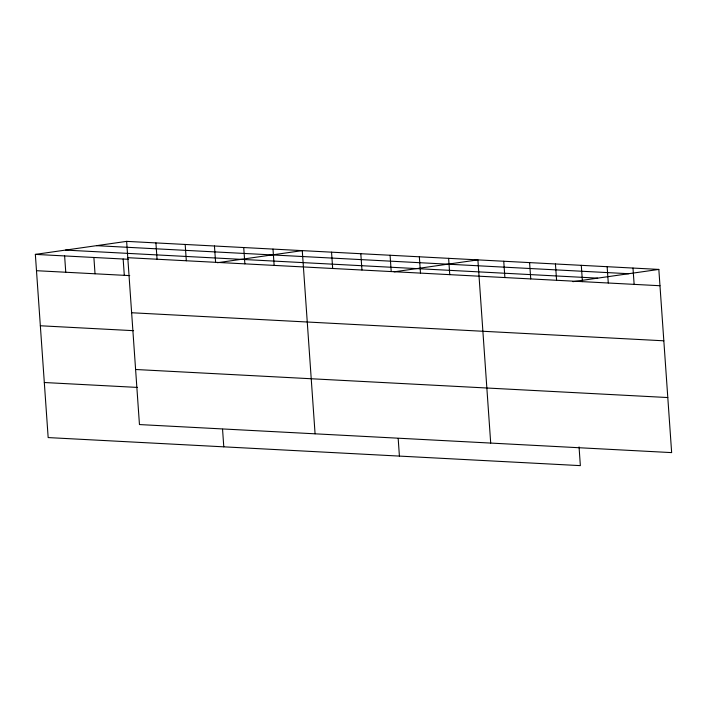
<?xml version="1.0" encoding="UTF-8"?>
<svg xmlns="http://www.w3.org/2000/svg" width="707" height="707" viewBox="0 0 707 707"><rect width="100%" height="100%" fill="white"/><g stroke="black" fill="none" stroke-linecap="round" stroke-linejoin="round"><path stroke-width="1.06" d="M579.051 446.912L580.359 465.63L48.164 437.58L35.35 254.387L126.641 241.37L658.836 269.42L671.65 452.613L139.456 424.562L126.641 241.37M217.429 262.721L302.269 250.623L315.075 433.824M394.135 271.824L477.897 259.884L490.702 443.077M572.926 281.669L658.836 269.42M96.514 245.665L628.717 273.715M65.477 250.092L597.671 278.143M127.781 257.684L659.985 285.734M35.35 254.387L128.586 259.301M36.49 270.701L129.726 275.615M131.635 312.75L663.829 340.801M40.343 325.768L133.579 330.682M135.603 369.496L667.797 397.546M44.311 382.514L137.547 387.427M632.986 268.059L634.135 284.373M607.136 266.689L608.285 283.003M581.287 265.328L582.435 281.642M555.437 263.967L556.586 280.281M529.596 262.606L530.736 278.92M503.746 261.245L504.886 277.559M448.618 258.338L449.758 274.652M419.348 256.791L420.488 273.105M390.078 255.254L391.218 271.568M398.182 438.473L399.411 456.095M360.809 253.707L361.949 270.021M331.539 252.169L332.679 268.483M272.999 249.085L274.139 265.399M243.729 247.538L244.869 263.852M214.451 245.992L215.6 262.306M222.555 429.22L223.783 446.842M185.181 244.454L186.321 260.768M155.911 242.908L157.051 259.222M123.159 259.009L124.299 275.323M93.89 257.472L95.03 273.786M64.62 255.925L65.76 272.239"/></g></svg>
